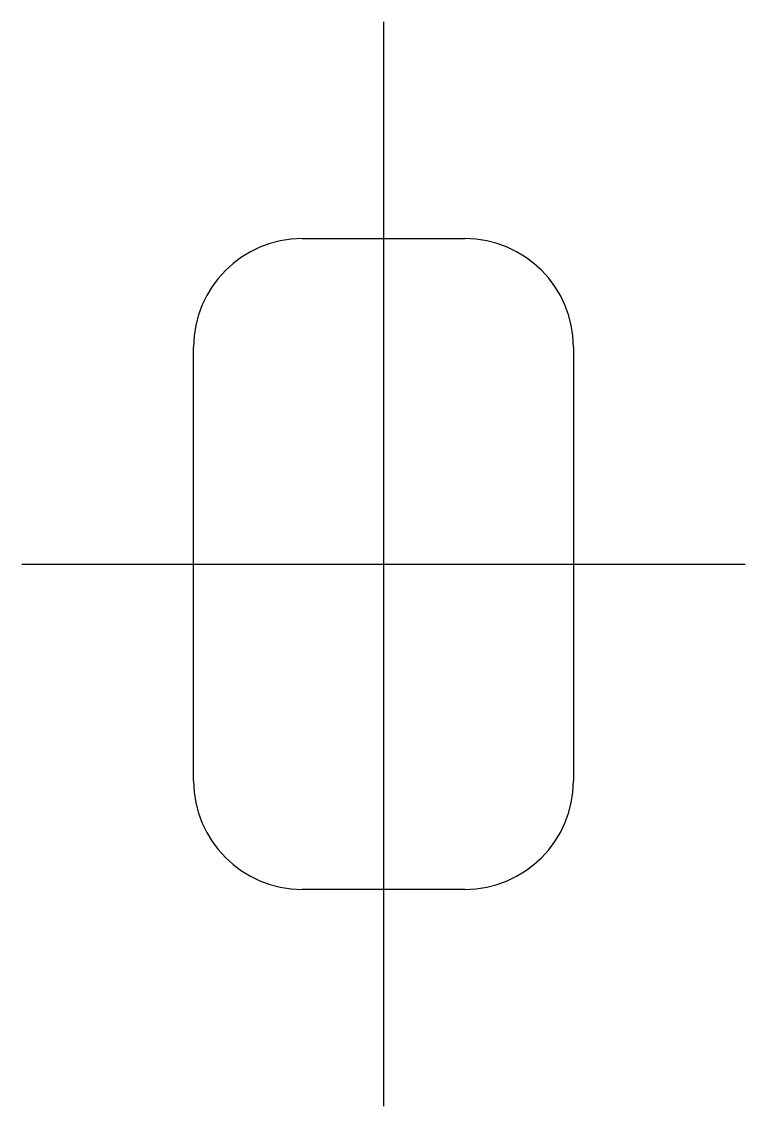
# Model space of a CAD drawing. Header units: millimetres. Extents: x 0 to 13.3, y 0 to 20.
import ezdxf

# ---------------------------------------------------------------- set-up
doc = ezdxf.new("R2010")
doc.units = ezdxf.units.MM
doc.linetypes.add('CENTER', pattern=[50.8, 31.75, -6.35, 6.35, -6.35])
doc.layers.add('7-12', color=51, linetype='Continuous')
doc.layers.add('Pk712', color=12, linetype='CENTER')

# ---------------------------------------------------------------- blocks, each defined once
blk = doc.blocks.new('7-12')
at = {"layer": '7-12', "ltscale": 15}
for p, q in [((-1.5, 6), (1.5, 6)), ((-3.5, -4), (-3.5, 4)), ((3.5, 4), (3.5, -4)), ((1.5, -6), (-1.5, -6))]:
    blk.add_line(p, q, dxfattribs=at)
for centre, start, end in [((-1.5, 4), 90, 180), ((1.5, 4), 360, 90), ((-1.5, -4), 180, 270), ((1.5, -4), 270, 0)]:
    blk.add_arc(centre, 2, start, end, dxfattribs=at)
at = {"layer": 'Pk712', "color": 12, "ltscale": 5}
for p, q in [((0, 10), (0, -10)), ((-6.667, 0), (6.667, 0))]:
    blk.add_line(p, q, dxfattribs=at)

msp = doc.modelspace()

# ---------------------------------------------------------------- block references
msp.add_blockref('7-12', (6.667, 10))

doc.saveas('drawing.dxf')
